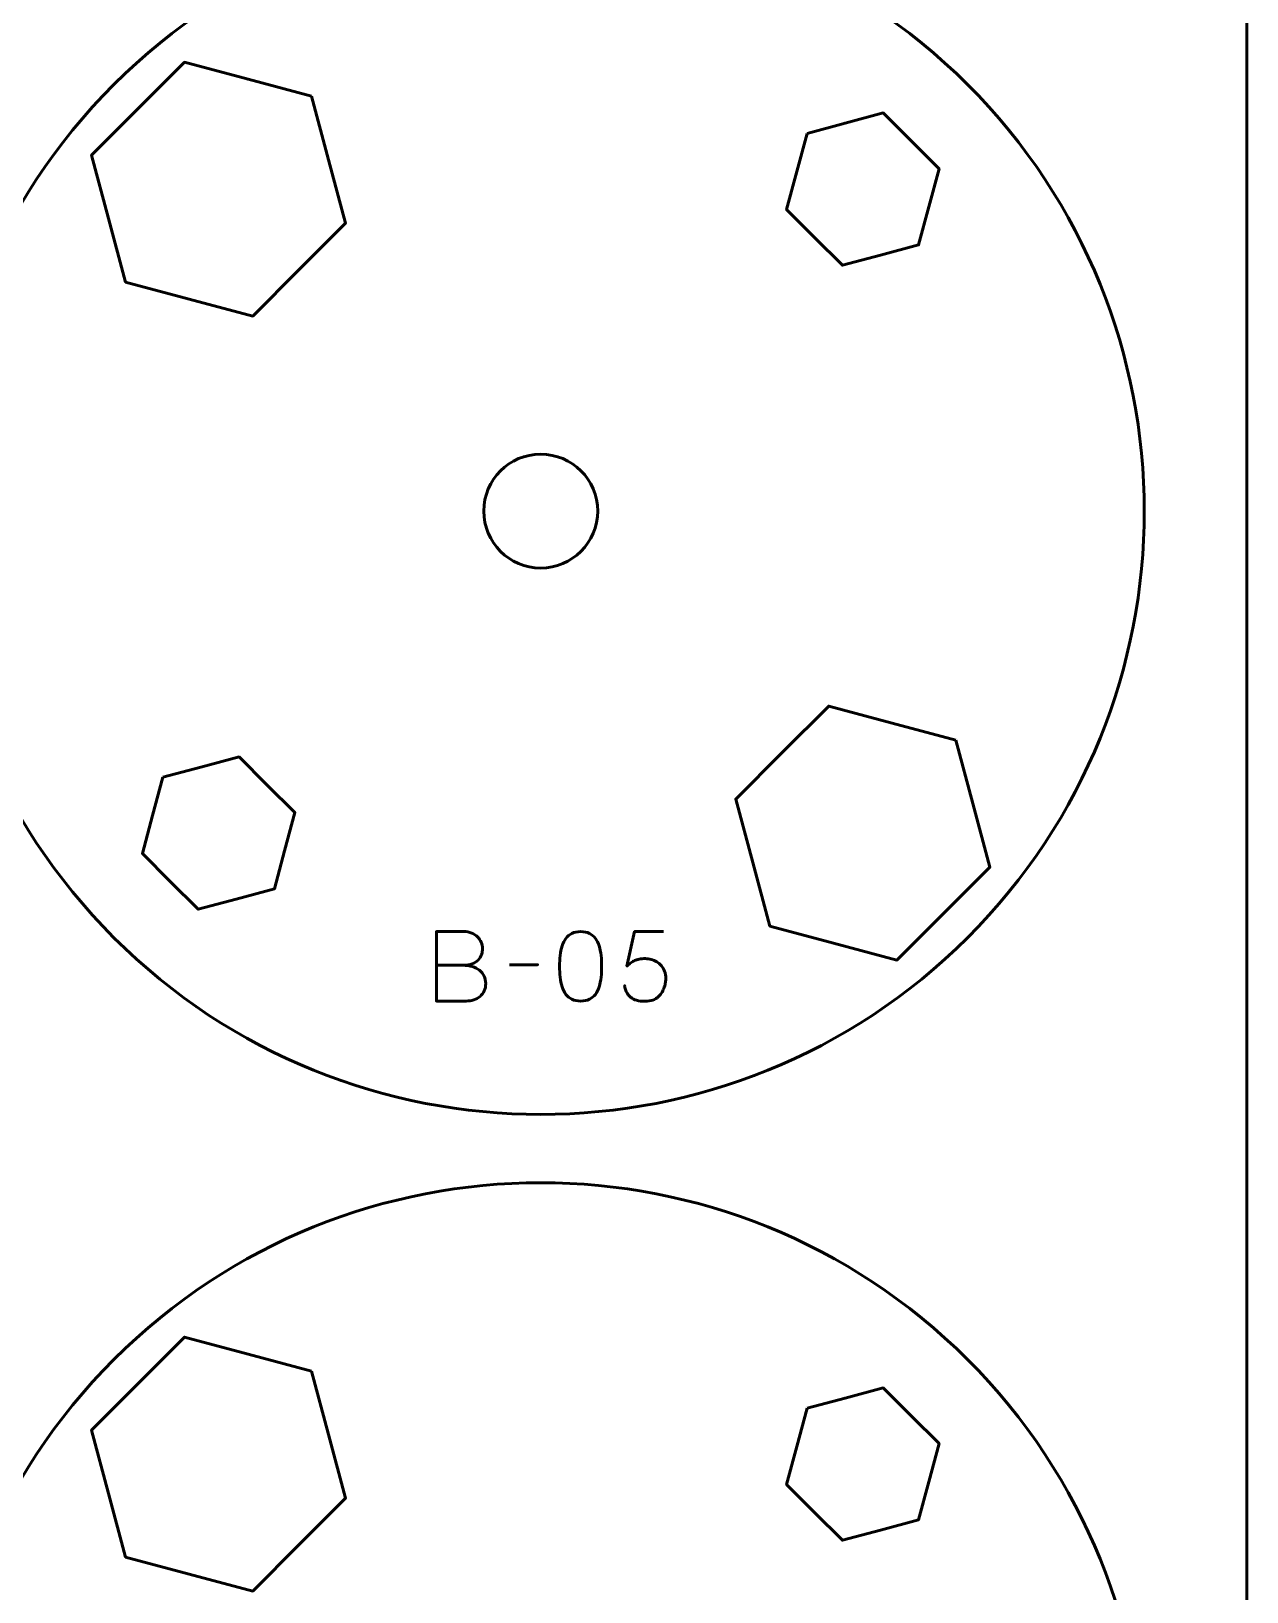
# Model space of a CAD drawing. Header units: centimetres. Extents: x -21 to 0, y -29.7 to 0.
# Drawn here: x -5.34 to 0, y -13.6 to -6.74 of the extents above; entities that cross this region are included whole.
import ezdxf

# ---------------------------------------------------------------- set-up
doc = ezdxf.new("R2010")
doc.units = ezdxf.units.CM
doc.header["$MEASUREMENT"] = 0
doc.layers.add('Layer 1', color=7, linetype='Continuous')

msp = doc.modelspace()

# ---------------------------------------------------------------- linework, layer by layer
at = {"layer": 'Layer 1', "color": 1, "lineweight": 53}
msp.add_open_spline([(-21.00003, -29.19995), (-21.00003, -29.19995), (-21.00003, -2.29992), (-21.00003, -2.29992), (-21.00003, -2.29992), (-21.00003, -2.21709), (-20.93286, -2.14992), (-20.85003, -2.14992), (-20.85003, -2.14992), (-20.7672, -2.14992), (-20.70003, -2.08275), (-20.70003, -1.99992), (-20.70003, -1.99992), (-20.70003, -1.91709), (-20.7672, -1.84992), (-20.85003, -1.84992), (-20.85003, -1.84992), (-20.93286, -1.84992), (-21.00003, -1.78275), (-21.00003, -1.69992), (-21.00003, -1.69992), (-21.00003, -1.61709), (-20.93286, -1.54992), (-20.85003, -1.54992), (-20.85003, -1.54992), (-20.7672, -1.54992), (-20.70003, -1.48275), (-20.70003, -1.39992), (-20.70003, -1.39992), (-20.70003, -1.31709), (-20.7672, -1.24992), (-20.85003, -1.24992), (-20.85003, -1.24992), (-20.93286, -1.24992), (-21.00003, -1.18275), (-21.00003, -1.09992), (-21.00003, -1.09992), (-21.00003, -1.09992), (-21.00003, -0.49992), (-21.00003, -0.49992), (-21.00003, -0.49992), (-21.00003, -0.22295), (-20.77694, 0.00004), (-20.49994, 0.00004), (-20.49994, 0.00004), (-20.49994, 0.00004), (-0.50008, 0.00004), (-0.50008, 0.00004), (-0.50008, 0.00004), (-0.22294, 0.00004), (0.00002, -0.22295), (0.00002, -0.49992), (0.00002, -0.49992), (0.00002, -0.49992), (0.00002, -29.19995), (0.00002, -29.19995), (0.00002, -29.19995), (0.00002, -29.47695), (-0.22294, -29.70004), (-0.50008, -29.70004), (-0.50008, -29.70004), (-0.50008, -29.70004), (-20.49994, -29.70004), (-20.49994, -29.70004), (-20.49994, -29.70004), (-20.77694, -29.70004), (-21.00003, -29.47695), (-21.00003, -29.19995)], degree=3, knots=[0, 0, 0, 0, 0.0588235, 0.0588235, 0.0588235, 0.0588235, 0.1176471, 0.1176471, 0.1176471, 0.1176471, 0.1764706, 0.1764706, 0.1764706, 0.1764706, 0.2352941, 0.2352941, 0.2352941, 0.2352941, 0.2941176, 0.2941176, 0.2941176, 0.2941176, 0.3529412, 0.3529412, 0.3529412, 0.3529412, 0.4117647, 0.4117647, 0.4117647, 0.4117647, 0.4705882, 0.4705882, 0.4705882, 0.4705882, 0.5294118, 0.5294118, 0.5294118, 0.5294118, 0.5882353, 0.5882353, 0.5882353, 0.5882353, 0.6470588, 0.6470588, 0.6470588, 0.6470588, 0.7058824, 0.7058824, 0.7058824, 0.7058824, 0.7647059, 0.7647059, 0.7647059, 0.7647059, 0.8235294, 0.8235294, 0.8235294, 0.8235294, 0.8823529, 0.8823529, 0.8823529, 0.8823529, 0.9411765, 0.9411765, 0.9411765, 0.9411765, 1, 1, 1, 1], dxfattribs=at)
at = {"layer": 'Layer 1', "color": 3, "lineweight": 53}
for points in [[(-1.22615, -6.97619), (-0.19145, -8.01089), (-0.19145, -9.68913), (-1.22618, -10.72386), (-1.22618, -10.72386), (-2.26088, -11.75856), (-3.93912, -11.75856), (-4.97382, -10.72386), (-4.97382, -10.72386), (-6.00854, -9.68913), (-6.00854, -8.01089), (-4.97384, -6.97619), (-4.97384, -6.97619), (-3.93912, -5.94146), (-2.26088, -5.94146), (-1.22615, -6.97619)], [(-1.22615, -12.57619), (-0.19145, -13.61089), (-0.19145, -15.28913), (-1.22618, -16.32386), (-1.22618, -16.32386), (-2.26088, -17.35856), (-3.93912, -17.35856), (-4.97382, -16.32386), (-4.97382, -16.32386), (-6.00854, -15.28913), (-6.00854, -13.61089), (-4.97384, -12.57619), (-4.97384, -12.57619), (-3.93912, -11.54146), (-2.26088, -11.54146), (-1.22615, -12.57619)]]:
    msp.add_open_spline(points, degree=3, knots=[0, 0, 0, 0, 0.25, 0.25, 0.25, 0.25, 0.5, 0.5, 0.5, 0.5, 0.75, 0.75, 0.75, 0.75, 1, 1, 1, 1], dxfattribs=at)
at = {"layer": 'Layer 1', "lineweight": 53}
for points, knots in [([(-4.10597, -7.02755), (-4.10597, -7.02755), (-4.03125, -7.30638), (-4.03125, -7.30638), (-4.03125, -7.30638), (-4.03125, -7.30638), (-3.95654, -7.58523), (-3.95654, -7.58523), (-3.95654, -7.58523), (-3.95654, -7.58523), (-4.16066, -7.78935), (-4.16066, -7.78935), (-4.16066, -7.78935), (-4.16066, -7.78935), (-4.36478, -7.99347), (-4.36478, -7.99347), (-4.36478, -7.99347), (-4.36478, -7.99347), (-4.64363, -7.91876), (-4.64363, -7.91876), (-4.64363, -7.91876), (-4.64363, -7.91876), (-4.92246, -7.84404), (-4.92246, -7.84404), (-4.92246, -7.84404), (-4.92246, -7.84404), (-4.99717, -7.56521), (-4.99717, -7.56521), (-4.99717, -7.56521), (-4.99717, -7.56521), (-5.07189, -7.28637), (-5.07189, -7.28637), (-5.07189, -7.28637), (-5.07189, -7.28637), (-4.86777, -7.08224), (-4.86777, -7.08224), (-4.86777, -7.08224), (-4.86777, -7.08224), (-4.66364, -6.87812), (-4.66364, -6.87812), (-4.66364, -6.87812), (-4.66364, -6.87812), (-4.3848, -6.95284), (-4.3848, -6.95284), (-4.3848, -6.95284), (-4.3848, -6.95284), (-4.10597, -7.02755), (-4.10597, -7.02755)], [0, 0, 0, 0, 0.0833333, 0.0833333, 0.0833333, 0.0833333, 0.1666667, 0.1666667, 0.1666667, 0.1666667, 0.25, 0.25, 0.25, 0.25, 0.3333333, 0.3333333, 0.3333333, 0.3333333, 0.4166667, 0.4166667, 0.4166667, 0.4166667, 0.5, 0.5, 0.5, 0.5, 0.5833333, 0.5833333, 0.5833333, 0.5833333, 0.6666667, 0.6666667, 0.6666667, 0.6666667, 0.75, 0.75, 0.75, 0.75, 0.8333333, 0.8333333, 0.8333333, 0.8333333, 0.9166667, 0.9166667, 0.9166667, 0.9166667, 1, 1, 1, 1]), ([(-3.09999, -8.59998), (-2.96195, -8.59998), (-2.85, -8.71194), (-2.85, -8.84998), (-2.85, -8.84998), (-2.85, -8.98803), (-2.96195, -9.09998), (-3.09999, -9.09998), (-3.09999, -9.09998), (-3.23804, -9.09998), (-3.34999, -8.98803), (-3.34999, -8.84998), (-3.34999, -8.84998), (-3.34999, -8.71194), (-3.23804, -8.59998), (-3.09999, -8.59998)], [0, 0, 0, 0, 0.25, 0.25, 0.25, 0.25, 0.5, 0.5, 0.5, 0.5, 0.75, 0.75, 0.75, 0.75, 1, 1, 1, 1]), ([(-1.27754, -9.85598), (-1.27754, -9.85598), (-1.20283, -10.13481), (-1.20283, -10.13481), (-1.20283, -10.13481), (-1.20283, -10.13481), (-1.12811, -10.41365), (-1.12811, -10.41365), (-1.12811, -10.41365), (-1.12811, -10.41365), (-1.33223, -10.61778), (-1.33223, -10.61778), (-1.33223, -10.61778), (-1.33223, -10.61778), (-1.53636, -10.8219), (-1.53636, -10.8219), (-1.53636, -10.8219), (-1.53636, -10.8219), (-1.8152, -10.74718), (-1.8152, -10.74718), (-1.8152, -10.74718), (-1.8152, -10.74718), (-2.09403, -10.67247), (-2.09403, -10.67247), (-2.09403, -10.67247), (-2.09403, -10.67247), (-2.16875, -10.39364), (-2.16875, -10.39364), (-2.16875, -10.39364), (-2.16875, -10.39364), (-2.24346, -10.11479), (-2.24346, -10.11479), (-2.24346, -10.11479), (-2.24346, -10.11479), (-2.03934, -9.91067), (-2.03934, -9.91067), (-2.03934, -9.91067), (-2.03934, -9.91067), (-1.83522, -9.70655), (-1.83522, -9.70655), (-1.83522, -9.70655), (-1.83522, -9.70655), (-1.55637, -9.78126), (-1.55637, -9.78126), (-1.55637, -9.78126), (-1.55637, -9.78126), (-1.27754, -9.85598), (-1.27754, -9.85598)], [0, 0, 0, 0, 0.0833333, 0.0833333, 0.0833333, 0.0833333, 0.1666667, 0.1666667, 0.1666667, 0.1666667, 0.25, 0.25, 0.25, 0.25, 0.3333333, 0.3333333, 0.3333333, 0.3333333, 0.4166667, 0.4166667, 0.4166667, 0.4166667, 0.5, 0.5, 0.5, 0.5, 0.5833333, 0.5833333, 0.5833333, 0.5833333, 0.6666667, 0.6666667, 0.6666667, 0.6666667, 0.75, 0.75, 0.75, 0.75, 0.8333333, 0.8333333, 0.8333333, 0.8333333, 0.9166667, 0.9166667, 0.9166667, 0.9166667, 1, 1, 1, 1]), ([(-4.10597, -12.62755), (-4.10597, -12.62755), (-4.03125, -12.90638), (-4.03125, -12.90638), (-4.03125, -12.90638), (-4.03125, -12.90638), (-3.95654, -13.18523), (-3.95654, -13.18523), (-3.95654, -13.18523), (-3.95654, -13.18523), (-4.16066, -13.38935), (-4.16066, -13.38935), (-4.16066, -13.38935), (-4.16066, -13.38935), (-4.36478, -13.59347), (-4.36478, -13.59347), (-4.36478, -13.59347), (-4.36478, -13.59347), (-4.64363, -13.51876), (-4.64363, -13.51876), (-4.64363, -13.51876), (-4.64363, -13.51876), (-4.92246, -13.44404), (-4.92246, -13.44404), (-4.92246, -13.44404), (-4.92246, -13.44404), (-4.99717, -13.16521), (-4.99717, -13.16521), (-4.99717, -13.16521), (-4.99717, -13.16521), (-5.07189, -12.88637), (-5.07189, -12.88637), (-5.07189, -12.88637), (-5.07189, -12.88637), (-4.86777, -12.68224), (-4.86777, -12.68224), (-4.86777, -12.68224), (-4.86777, -12.68224), (-4.66364, -12.47812), (-4.66364, -12.47812), (-4.66364, -12.47812), (-4.66364, -12.47812), (-4.3848, -12.55284), (-4.3848, -12.55284), (-4.3848, -12.55284), (-4.3848, -12.55284), (-4.10597, -12.62755), (-4.10597, -12.62755)], [0, 0, 0, 0, 0.0833333, 0.0833333, 0.0833333, 0.0833333, 0.1666667, 0.1666667, 0.1666667, 0.1666667, 0.25, 0.25, 0.25, 0.25, 0.3333333, 0.3333333, 0.3333333, 0.3333333, 0.4166667, 0.4166667, 0.4166667, 0.4166667, 0.5, 0.5, 0.5, 0.5, 0.5833333, 0.5833333, 0.5833333, 0.5833333, 0.6666667, 0.6666667, 0.6666667, 0.6666667, 0.75, 0.75, 0.75, 0.75, 0.8333333, 0.8333333, 0.8333333, 0.8333333, 0.9166667, 0.9166667, 0.9166667, 0.9166667, 1, 1, 1, 1])]:
    msp.add_open_spline(points, degree=3, knots=knots, dxfattribs=at)
at = {"layer": 'Layer 1', "color": 250, "lineweight": 53}
for points in [[(-1.93074, -7.19085), (-1.93074, -7.19085), (-1.76344, -7.14602), (-1.76344, -7.14602), (-1.76344, -7.14602), (-1.76344, -7.14602), (-1.59613, -7.10119), (-1.59613, -7.10119), (-1.59613, -7.10119), (-1.59613, -7.10119), (-1.47366, -7.22367), (-1.47366, -7.22367), (-1.47366, -7.22367), (-1.47366, -7.22367), (-1.35118, -7.34614), (-1.35118, -7.34614), (-1.35118, -7.34614), (-1.35118, -7.34614), (-1.39601, -7.51345), (-1.39601, -7.51345), (-1.39601, -7.51345), (-1.39601, -7.51345), (-1.44084, -7.68075), (-1.44084, -7.68075), (-1.44084, -7.68075), (-1.44084, -7.68075), (-1.60814, -7.72558), (-1.60814, -7.72558), (-1.60814, -7.72558), (-1.60814, -7.72558), (-1.77545, -7.77041), (-1.77545, -7.77041), (-1.77545, -7.77041), (-1.77545, -7.77041), (-1.89792, -7.64793), (-1.89792, -7.64793), (-1.89792, -7.64793), (-1.89792, -7.64793), (-2.0204, -7.52546), (-2.0204, -7.52546), (-2.0204, -7.52546), (-2.0204, -7.52546), (-1.97557, -7.35815), (-1.97557, -7.35815), (-1.97557, -7.35815), (-1.97557, -7.35815), (-1.93074, -7.19085), (-1.93074, -7.19085)], [(-4.75916, -10.01926), (-4.75916, -10.01926), (-4.59186, -9.97443), (-4.59186, -9.97443), (-4.59186, -9.97443), (-4.59186, -9.97443), (-4.42455, -9.9296), (-4.42455, -9.9296), (-4.42455, -9.9296), (-4.42455, -9.9296), (-4.30208, -10.05208), (-4.30208, -10.05208), (-4.30208, -10.05208), (-4.30208, -10.05208), (-4.1796, -10.17455), (-4.1796, -10.17455), (-4.1796, -10.17455), (-4.1796, -10.17455), (-4.22443, -10.34186), (-4.22443, -10.34186), (-4.22443, -10.34186), (-4.22443, -10.34186), (-4.26926, -10.50916), (-4.26926, -10.50916), (-4.26926, -10.50916), (-4.26926, -10.50916), (-4.43656, -10.55399), (-4.43656, -10.55399), (-4.43656, -10.55399), (-4.43656, -10.55399), (-4.60387, -10.59882), (-4.60387, -10.59882), (-4.60387, -10.59882), (-4.60387, -10.59882), (-4.72634, -10.47634), (-4.72634, -10.47634), (-4.72634, -10.47634), (-4.72634, -10.47634), (-4.84882, -10.35387), (-4.84882, -10.35387), (-4.84882, -10.35387), (-4.84882, -10.35387), (-4.80399, -10.18656), (-4.80399, -10.18656), (-4.80399, -10.18656), (-4.80399, -10.18656), (-4.75916, -10.01926), (-4.75916, -10.01926)], [(-1.93074, -12.79085), (-1.93074, -12.79085), (-1.76344, -12.74602), (-1.76344, -12.74602), (-1.76344, -12.74602), (-1.76344, -12.74602), (-1.59613, -12.70119), (-1.59613, -12.70119), (-1.59613, -12.70119), (-1.59613, -12.70119), (-1.47366, -12.82367), (-1.47366, -12.82367), (-1.47366, -12.82367), (-1.47366, -12.82367), (-1.35118, -12.94614), (-1.35118, -12.94614), (-1.35118, -12.94614), (-1.35118, -12.94614), (-1.39601, -13.11345), (-1.39601, -13.11345), (-1.39601, -13.11345), (-1.39601, -13.11345), (-1.44084, -13.28075), (-1.44084, -13.28075), (-1.44084, -13.28075), (-1.44084, -13.28075), (-1.60814, -13.32558), (-1.60814, -13.32558), (-1.60814, -13.32558), (-1.60814, -13.32558), (-1.77545, -13.37041), (-1.77545, -13.37041), (-1.77545, -13.37041), (-1.77545, -13.37041), (-1.89792, -13.24793), (-1.89792, -13.24793), (-1.89792, -13.24793), (-1.89792, -13.24793), (-2.0204, -13.12546), (-2.0204, -13.12546), (-2.0204, -13.12546), (-2.0204, -13.12546), (-1.97557, -12.95815), (-1.97557, -12.95815), (-1.97557, -12.95815), (-1.97557, -12.95815), (-1.93074, -12.79085), (-1.93074, -12.79085)]]:
    msp.add_open_spline(points, degree=3, knots=[0, 0, 0, 0, 0.0833333, 0.0833333, 0.0833333, 0.0833333, 0.1666667, 0.1666667, 0.1666667, 0.1666667, 0.25, 0.25, 0.25, 0.25, 0.3333333, 0.3333333, 0.3333333, 0.3333333, 0.4166667, 0.4166667, 0.4166667, 0.4166667, 0.5, 0.5, 0.5, 0.5, 0.5833333, 0.5833333, 0.5833333, 0.5833333, 0.6666667, 0.6666667, 0.6666667, 0.6666667, 0.75, 0.75, 0.75, 0.75, 0.8333333, 0.8333333, 0.8333333, 0.8333333, 0.9166667, 0.9166667, 0.9166667, 0.9166667, 1, 1, 1, 1], dxfattribs=at)
at = {"layer": 'Layer 1', "color": 5, "lineweight": 53}
for points, knots in [([(-3.55766, -10.8449), (-3.55766, -10.8449), (-3.4404, -10.8449), (-3.4404, -10.8449), (-3.4404, -10.8449), (-3.42516, -10.84483), (-3.41218, -10.84272), (-3.40124, -10.83855), (-3.40124, -10.83855), (-3.39037, -10.83446), (-3.38156, -10.82889), (-3.37471, -10.8219), (-3.37471, -10.8219), (-3.36787, -10.81492), (-3.36293, -10.80702), (-3.35982, -10.79827), (-3.35982, -10.79827), (-3.35679, -10.78959), (-3.35538, -10.78056), (-3.35573, -10.77125), (-3.35573, -10.77125), (-3.35616, -10.76193), (-3.35813, -10.7529), (-3.36166, -10.74408), (-3.36166, -10.74408), (-3.36512, -10.73526), (-3.37034, -10.72729), (-3.37718, -10.72016), (-3.37718, -10.72016), (-3.38402, -10.71304), (-3.39256, -10.70739), (-3.40293, -10.70323), (-3.40293, -10.70323), (-3.41331, -10.699), (-3.42551, -10.69681), (-3.43955, -10.69674), (-3.43955, -10.69674), (-3.43955, -10.69674), (-3.55766, -10.69674), (-3.55766, -10.69674), (-3.55766, -10.69674), (-3.55766, -10.69674), (-3.55766, -11.00196), (-3.55766, -11.00196), (-3.55766, -11.00196), (-3.55766, -11.00196), (-3.4277, -11.00196), (-3.4277, -11.00196), (-3.4277, -11.00196), (-3.41556, -11.00196), (-3.40427, -11.0002), (-3.39383, -10.99674), (-3.39383, -10.99674), (-3.38339, -10.99321), (-3.37429, -10.9882), (-3.36639, -10.9815), (-3.36639, -10.9815), (-3.35855, -10.97487), (-3.35242, -10.96682), (-3.34804, -10.9573), (-3.34804, -10.9573), (-3.34367, -10.94777), (-3.34141, -10.93698), (-3.34134, -10.92491), (-3.34134, -10.92491), (-3.34162, -10.91278), (-3.34416, -10.90184), (-3.34903, -10.89204), (-3.34903, -10.89204), (-3.3539, -10.88223), (-3.36067, -10.87383), (-3.36942, -10.86678), (-3.36942, -10.86678), (-3.37817, -10.85979), (-3.38861, -10.85436), (-3.40061, -10.85062), (-3.40061, -10.85062), (-3.4126, -10.84688), (-3.42586, -10.84498), (-3.4404, -10.8449), (-3.4404, -10.8449), (-3.42586, -10.84498), (-3.4126, -10.84688), (-3.40061, -10.85062), (-3.40061, -10.85062), (-3.38861, -10.85436), (-3.37817, -10.85979), (-3.36942, -10.86678), (-3.36942, -10.86678), (-3.36067, -10.87383), (-3.3539, -10.88223), (-3.34903, -10.89204), (-3.34903, -10.89204), (-3.34416, -10.90184), (-3.34162, -10.91278), (-3.34134, -10.92491), (-3.34134, -10.92491), (-3.34141, -10.93698), (-3.34367, -10.94777), (-3.34804, -10.9573), (-3.34804, -10.9573), (-3.35242, -10.96682), (-3.35855, -10.97487), (-3.36639, -10.9815), (-3.36639, -10.9815), (-3.37429, -10.9882), (-3.38339, -10.99321), (-3.39383, -10.99674), (-3.39383, -10.99674), (-3.40427, -11.0002), (-3.41556, -11.00196), (-3.4277, -11.00196), (-3.4277, -11.00196), (-3.4277, -11.00196), (-3.55766, -11.00196), (-3.55766, -11.00196), (-3.55766, -11.00196), (-3.55766, -11.00196), (-3.55766, -10.69674), (-3.55766, -10.69674), (-3.55766, -10.69674), (-3.55766, -10.69674), (-3.43955, -10.69674), (-3.43955, -10.69674), (-3.43955, -10.69674), (-3.42551, -10.69681), (-3.41331, -10.699), (-3.40293, -10.70323), (-3.40293, -10.70323), (-3.39256, -10.70739), (-3.38402, -10.71304), (-3.37718, -10.72016), (-3.37718, -10.72016), (-3.37034, -10.72729), (-3.36512, -10.73526), (-3.36166, -10.74408), (-3.36166, -10.74408), (-3.35813, -10.7529), (-3.35616, -10.76193), (-3.35573, -10.77125), (-3.35573, -10.77125), (-3.35538, -10.78056), (-3.35679, -10.78959), (-3.35982, -10.79827), (-3.35982, -10.79827), (-3.36293, -10.80702), (-3.36787, -10.81492), (-3.37471, -10.8219), (-3.37471, -10.8219), (-3.38156, -10.82889), (-3.39037, -10.83446), (-3.40124, -10.83855), (-3.40124, -10.83855), (-3.41218, -10.84272), (-3.42516, -10.84483), (-3.4404, -10.8449), (-3.4404, -10.8449), (-3.4404, -10.8449), (-3.55766, -10.8449), (-3.55766, -10.8449)], [0, 0, 0, 0, 0.025, 0.025, 0.025, 0.025, 0.05, 0.05, 0.05, 0.05, 0.075, 0.075, 0.075, 0.075, 0.1, 0.1, 0.1, 0.1, 0.125, 0.125, 0.125, 0.125, 0.15, 0.15, 0.15, 0.15, 0.175, 0.175, 0.175, 0.175, 0.2, 0.2, 0.2, 0.2, 0.225, 0.225, 0.225, 0.225, 0.25, 0.25, 0.25, 0.25, 0.275, 0.275, 0.275, 0.275, 0.3, 0.3, 0.3, 0.3, 0.325, 0.325, 0.325, 0.325, 0.35, 0.35, 0.35, 0.35, 0.375, 0.375, 0.375, 0.375, 0.4, 0.4, 0.4, 0.4, 0.425, 0.425, 0.425, 0.425, 0.45, 0.45, 0.45, 0.45, 0.475, 0.475, 0.475, 0.475, 0.5, 0.5, 0.5, 0.5, 0.525, 0.525, 0.525, 0.525, 0.55, 0.55, 0.55, 0.55, 0.575, 0.575, 0.575, 0.575, 0.6, 0.6, 0.6, 0.6, 0.625, 0.625, 0.625, 0.625, 0.65, 0.65, 0.65, 0.65, 0.675, 0.675, 0.675, 0.675, 0.7, 0.7, 0.7, 0.7, 0.725, 0.725, 0.725, 0.725, 0.75, 0.75, 0.75, 0.75, 0.775, 0.775, 0.775, 0.775, 0.8, 0.8, 0.8, 0.8, 0.825, 0.825, 0.825, 0.825, 0.85, 0.85, 0.85, 0.85, 0.875, 0.875, 0.875, 0.875, 0.9, 0.9, 0.9, 0.9, 0.925, 0.925, 0.925, 0.925, 0.95, 0.95, 0.95, 0.95, 0.975, 0.975, 0.975, 0.975, 1, 1, 1, 1]), ([(-2.92478, -11.00196), (-2.90997, -11.00189), (-2.8972, -10.99928), (-2.88654, -10.9942), (-2.88654, -10.9942), (-2.87596, -10.98912), (-2.86714, -10.98185), (-2.86009, -10.97261), (-2.86009, -10.97261), (-2.8531, -10.9633), (-2.8476, -10.95229), (-2.84351, -10.93959), (-2.84351, -10.93959), (-2.83948, -10.92689), (-2.83659, -10.91299), (-2.83497, -10.89775), (-2.83497, -10.89775), (-2.83327, -10.88251), (-2.83243, -10.86649), (-2.8325, -10.84956), (-2.8325, -10.84956), (-2.83243, -10.8327), (-2.83327, -10.81668), (-2.83497, -10.80151), (-2.83497, -10.80151), (-2.83659, -10.78634), (-2.83948, -10.77237), (-2.84351, -10.75967), (-2.84351, -10.75967), (-2.8476, -10.74704), (-2.8531, -10.73604), (-2.86009, -10.72665), (-2.86009, -10.72665), (-2.86714, -10.71734), (-2.87596, -10.71007), (-2.88654, -10.70499), (-2.88654, -10.70499), (-2.8972, -10.69984), (-2.90997, -10.69723), (-2.92478, -10.69716), (-2.92478, -10.69716), (-2.9396, -10.69723), (-2.95237, -10.69984), (-2.96303, -10.70499), (-2.96303, -10.70499), (-2.97361, -10.71007), (-2.98243, -10.71734), (-2.98948, -10.72665), (-2.98948, -10.72665), (-2.99647, -10.73604), (-3.00197, -10.74704), (-3.00606, -10.75967), (-3.00606, -10.75967), (-3.01009, -10.77237), (-3.01298, -10.78634), (-3.0146, -10.80151), (-3.0146, -10.80151), (-3.01629, -10.81668), (-3.01714, -10.8327), (-3.01707, -10.84956), (-3.01707, -10.84956), (-3.01714, -10.86649), (-3.01629, -10.88251), (-3.0146, -10.89775), (-3.0146, -10.89775), (-3.01298, -10.91299), (-3.01009, -10.92689), (-3.00606, -10.93959), (-3.00606, -10.93959), (-3.00197, -10.95229), (-2.99647, -10.9633), (-2.98948, -10.97261), (-2.98948, -10.97261), (-2.98243, -10.98185), (-2.97361, -10.98912), (-2.96303, -10.9942), (-2.96303, -10.9942), (-2.95237, -10.99928), (-2.9396, -11.00189), (-2.92478, -11.00196)], [0, 0, 0, 0, 0.05, 0.05, 0.05, 0.05, 0.1, 0.1, 0.1, 0.1, 0.15, 0.15, 0.15, 0.15, 0.2, 0.2, 0.2, 0.2, 0.25, 0.25, 0.25, 0.25, 0.3, 0.3, 0.3, 0.3, 0.35, 0.35, 0.35, 0.35, 0.4, 0.4, 0.4, 0.4, 0.45, 0.45, 0.45, 0.45, 0.5, 0.5, 0.5, 0.5, 0.55, 0.55, 0.55, 0.55, 0.6, 0.6, 0.6, 0.6, 0.65, 0.65, 0.65, 0.65, 0.7, 0.7, 0.7, 0.7, 0.75, 0.75, 0.75, 0.75, 0.8, 0.8, 0.8, 0.8, 0.85, 0.85, 0.85, 0.85, 0.9, 0.9, 0.9, 0.9, 0.95, 0.95, 0.95, 0.95, 1, 1, 1, 1]), ([(-2.92478, -11.00196), (-2.90997, -11.00189), (-2.8972, -10.99928), (-2.88654, -10.9942), (-2.88654, -10.9942), (-2.87596, -10.98912), (-2.86714, -10.98185), (-2.86009, -10.97261), (-2.86009, -10.97261), (-2.8531, -10.9633), (-2.8476, -10.95229), (-2.84351, -10.93959), (-2.84351, -10.93959), (-2.83948, -10.92689), (-2.83659, -10.91299), (-2.83497, -10.89775), (-2.83497, -10.89775), (-2.83327, -10.88251), (-2.83243, -10.86649), (-2.8325, -10.84956), (-2.8325, -10.84956), (-2.83243, -10.8327), (-2.83327, -10.81668), (-2.83497, -10.80151), (-2.83497, -10.80151), (-2.83659, -10.78634), (-2.83948, -10.77237), (-2.84351, -10.75967), (-2.84351, -10.75967), (-2.8476, -10.74704), (-2.8531, -10.73604), (-2.86009, -10.72665), (-2.86009, -10.72665), (-2.86714, -10.71734), (-2.87596, -10.71007), (-2.88654, -10.70499), (-2.88654, -10.70499), (-2.8972, -10.69984), (-2.90997, -10.69723), (-2.92478, -10.69716), (-2.92478, -10.69716), (-2.9396, -10.69723), (-2.95237, -10.69984), (-2.96303, -10.70499), (-2.96303, -10.70499), (-2.97361, -10.71007), (-2.98243, -10.71734), (-2.98948, -10.72665), (-2.98948, -10.72665), (-2.99647, -10.73604), (-3.00197, -10.74704), (-3.00606, -10.75967), (-3.00606, -10.75967), (-3.01009, -10.77237), (-3.01298, -10.78634), (-3.0146, -10.80151), (-3.0146, -10.80151), (-3.01629, -10.81668), (-3.01714, -10.8327), (-3.01707, -10.84956), (-3.01707, -10.84956), (-3.01714, -10.86649), (-3.01629, -10.88251), (-3.0146, -10.89775), (-3.0146, -10.89775), (-3.01298, -10.91299), (-3.01009, -10.92689), (-3.00606, -10.93959), (-3.00606, -10.93959), (-3.00197, -10.95229), (-2.99647, -10.9633), (-2.98948, -10.97261), (-2.98948, -10.97261), (-2.98243, -10.98185), (-2.97361, -10.98912), (-2.96303, -10.9942), (-2.96303, -10.9942), (-2.95237, -10.99928), (-2.9396, -11.00189), (-2.92478, -11.00196)], [0, 0, 0, 0, 0.05, 0.05, 0.05, 0.05, 0.1, 0.1, 0.1, 0.1, 0.15, 0.15, 0.15, 0.15, 0.2, 0.2, 0.2, 0.2, 0.25, 0.25, 0.25, 0.25, 0.3, 0.3, 0.3, 0.3, 0.35, 0.35, 0.35, 0.35, 0.4, 0.4, 0.4, 0.4, 0.45, 0.45, 0.45, 0.45, 0.5, 0.5, 0.5, 0.5, 0.55, 0.55, 0.55, 0.55, 0.6, 0.6, 0.6, 0.6, 0.65, 0.65, 0.65, 0.65, 0.7, 0.7, 0.7, 0.7, 0.75, 0.75, 0.75, 0.75, 0.8, 0.8, 0.8, 0.8, 0.85, 0.85, 0.85, 0.85, 0.9, 0.9, 0.9, 0.9, 0.95, 0.95, 0.95, 0.95, 1, 1, 1, 1]), ([(-2.56072, -10.69674), (-2.56072, -10.69674), (-2.68772, -10.69674), (-2.68772, -10.69674), (-2.68772, -10.69674), (-2.68772, -10.69674), (-2.72159, -10.84829), (-2.72159, -10.84829), (-2.72159, -10.84829), (-2.71566, -10.84321), (-2.71002, -10.83863), (-2.70458, -10.8346), (-2.70458, -10.8346), (-2.69922, -10.83058), (-2.69358, -10.8272), (-2.68758, -10.82437), (-2.68758, -10.82437), (-2.68165, -10.82155), (-2.67488, -10.81943), (-2.66726, -10.81795), (-2.66726, -10.81795), (-2.65971, -10.81647), (-2.65068, -10.81569), (-2.64031, -10.81569), (-2.64031, -10.81569), (-2.63184, -10.81569), (-2.62337, -10.81682), (-2.61491, -10.81915), (-2.61491, -10.81915), (-2.60644, -10.82141), (-2.5984, -10.82487), (-2.59078, -10.82945), (-2.59078, -10.82945), (-2.58309, -10.83411), (-2.57631, -10.8399), (-2.57039, -10.84688), (-2.57039, -10.84688), (-2.56439, -10.85387), (-2.55966, -10.86205), (-2.55628, -10.87143), (-2.55628, -10.87143), (-2.55282, -10.88082), (-2.55106, -10.89147), (-2.55099, -10.90332), (-2.55099, -10.90332), (-2.55091, -10.9077), (-2.55141, -10.9132), (-2.5524, -10.91969), (-2.5524, -10.91969), (-2.55331, -10.92618), (-2.55501, -10.93324), (-2.55741, -10.94072), (-2.55741, -10.94072), (-2.5598, -10.9482), (-2.56319, -10.95561), (-2.56749, -10.96294), (-2.56749, -10.96294), (-2.5718, -10.97028), (-2.5773, -10.97698), (-2.58393, -10.98305), (-2.58393, -10.98305), (-2.59057, -10.98912), (-2.59861, -10.99399), (-2.60799, -10.99766), (-2.60799, -10.99766), (-2.61745, -11.00125), (-2.62853, -11.00316), (-2.64115, -11.00323), (-2.64115, -11.00323), (-2.65625, -11.00316), (-2.66895, -11.00154), (-2.67925, -10.9985), (-2.67925, -10.9985), (-2.68956, -10.9954), (-2.69795, -10.99138), (-2.70444, -10.9863), (-2.70444, -10.9863), (-2.711, -10.98122), (-2.71608, -10.97564), (-2.71975, -10.96958), (-2.71975, -10.96958), (-2.72342, -10.96351), (-2.72617, -10.95744), (-2.72801, -10.95137), (-2.72801, -10.95137), (-2.72984, -10.9453), (-2.73125, -10.93973), (-2.73217, -10.93465), (-2.73217, -10.93465), (-2.73125, -10.93973), (-2.72984, -10.9453), (-2.72801, -10.95137), (-2.72801, -10.95137), (-2.72617, -10.95744), (-2.72342, -10.96351), (-2.71975, -10.96958), (-2.71975, -10.96958), (-2.71608, -10.97564), (-2.711, -10.98122), (-2.70444, -10.9863), (-2.70444, -10.9863), (-2.69795, -10.99138), (-2.68956, -10.9954), (-2.67925, -10.9985), (-2.67925, -10.9985), (-2.66895, -11.00154), (-2.65625, -11.00316), (-2.64115, -11.00323), (-2.64115, -11.00323), (-2.62853, -11.00316), (-2.61745, -11.00125), (-2.60799, -10.99766), (-2.60799, -10.99766), (-2.59861, -10.99399), (-2.59057, -10.98912), (-2.58393, -10.98305), (-2.58393, -10.98305), (-2.5773, -10.97698), (-2.5718, -10.97028), (-2.56749, -10.96294), (-2.56749, -10.96294), (-2.56319, -10.95561), (-2.5598, -10.9482), (-2.55741, -10.94072), (-2.55741, -10.94072), (-2.55501, -10.93324), (-2.55331, -10.92618), (-2.5524, -10.91969), (-2.5524, -10.91969), (-2.55141, -10.9132), (-2.55091, -10.9077), (-2.55099, -10.90332), (-2.55099, -10.90332), (-2.55106, -10.89147), (-2.55282, -10.88082), (-2.55628, -10.87143), (-2.55628, -10.87143), (-2.55966, -10.86205), (-2.56439, -10.85387), (-2.57039, -10.84688), (-2.57039, -10.84688), (-2.57631, -10.8399), (-2.58309, -10.83411), (-2.59078, -10.82945), (-2.59078, -10.82945), (-2.5984, -10.82487), (-2.60644, -10.82141), (-2.61491, -10.81915), (-2.61491, -10.81915), (-2.62337, -10.81682), (-2.63184, -10.81569), (-2.64031, -10.81569), (-2.64031, -10.81569), (-2.65068, -10.81569), (-2.65971, -10.81647), (-2.66726, -10.81795), (-2.66726, -10.81795), (-2.67488, -10.81943), (-2.68165, -10.82155), (-2.68758, -10.82437), (-2.68758, -10.82437), (-2.69358, -10.8272), (-2.69922, -10.83058), (-2.70458, -10.8346), (-2.70458, -10.8346), (-2.71002, -10.83863), (-2.71566, -10.84321), (-2.72159, -10.84829), (-2.72159, -10.84829), (-2.72159, -10.84829), (-2.68772, -10.69674), (-2.68772, -10.69674), (-2.68772, -10.69674), (-2.68772, -10.69674), (-2.56072, -10.69674), (-2.56072, -10.69674)], [0, 0, 0, 0, 0.0227273, 0.0227273, 0.0227273, 0.0227273, 0.0454545, 0.0454545, 0.0454545, 0.0454545, 0.0681818, 0.0681818, 0.0681818, 0.0681818, 0.0909091, 0.0909091, 0.0909091, 0.0909091, 0.1136364, 0.1136364, 0.1136364, 0.1136364, 0.1363636, 0.1363636, 0.1363636, 0.1363636, 0.1590909, 0.1590909, 0.1590909, 0.1590909, 0.1818182, 0.1818182, 0.1818182, 0.1818182, 0.2045455, 0.2045455, 0.2045455, 0.2045455, 0.2272727, 0.2272727, 0.2272727, 0.2272727, 0.25, 0.25, 0.25, 0.25, 0.2727273, 0.2727273, 0.2727273, 0.2727273, 0.2954545, 0.2954545, 0.2954545, 0.2954545, 0.3181818, 0.3181818, 0.3181818, 0.3181818, 0.3409091, 0.3409091, 0.3409091, 0.3409091, 0.3636364, 0.3636364, 0.3636364, 0.3636364, 0.3863636, 0.3863636, 0.3863636, 0.3863636, 0.4090909, 0.4090909, 0.4090909, 0.4090909, 0.4318182, 0.4318182, 0.4318182, 0.4318182, 0.4545455, 0.4545455, 0.4545455, 0.4545455, 0.4772727, 0.4772727, 0.4772727, 0.4772727, 0.5, 0.5, 0.5, 0.5, 0.5227273, 0.5227273, 0.5227273, 0.5227273, 0.5454545, 0.5454545, 0.5454545, 0.5454545, 0.5681818, 0.5681818, 0.5681818, 0.5681818, 0.5909091, 0.5909091, 0.5909091, 0.5909091, 0.6136364, 0.6136364, 0.6136364, 0.6136364, 0.6363636, 0.6363636, 0.6363636, 0.6363636, 0.6590909, 0.6590909, 0.6590909, 0.6590909, 0.6818182, 0.6818182, 0.6818182, 0.6818182, 0.7045455, 0.7045455, 0.7045455, 0.7045455, 0.7272727, 0.7272727, 0.7272727, 0.7272727, 0.75, 0.75, 0.75, 0.75, 0.7727273, 0.7727273, 0.7727273, 0.7727273, 0.7954545, 0.7954545, 0.7954545, 0.7954545, 0.8181818, 0.8181818, 0.8181818, 0.8181818, 0.8409091, 0.8409091, 0.8409091, 0.8409091, 0.8636364, 0.8636364, 0.8636364, 0.8636364, 0.8863636, 0.8863636, 0.8863636, 0.8863636, 0.9090909, 0.9090909, 0.9090909, 0.9090909, 0.9318182, 0.9318182, 0.9318182, 0.9318182, 0.9545455, 0.9545455, 0.9545455, 0.9545455, 0.9772727, 0.9772727, 0.9772727, 0.9772727, 1, 1, 1, 1]), ([(-3.2372, -10.84236), (-3.2372, -10.84236), (-3.11401, -10.84236), (-3.11401, -10.84236), (-3.11401, -10.84236), (-3.11401, -10.84236), (-3.2372, -10.84236), (-3.2372, -10.84236)], [0, 0, 0, 0, 0.5, 0.5, 0.5, 0.5, 1, 1, 1, 1])]:
    msp.add_open_spline(points, degree=3, knots=knots, dxfattribs=at)

doc.saveas('drawing.dxf')
